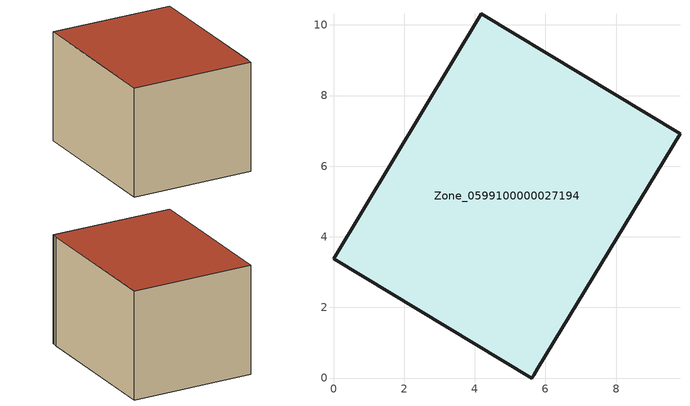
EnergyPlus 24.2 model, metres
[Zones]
Zone_0599100000027194
 floor ground (C_G): 9.81,6.92 5.79,0.28 5.67,0.09 5.62,0 0,3.38 4.19,10.31 z0
 wall outside (C_F): 5.79,0.28 9.81,6.92 4.19,10.31 0,3.38 5.62,0 5.67,0.09 5.79,0.28 z0:5.79
 roof outside (C_R): 5.67,0.09 5.79,0.28 9.81,6.92 4.19,10.31 0,3.38 5.62,0 z5.79
[BUILDING]
Pand.0599100000027194: North Axis=0; Terrain=City; Loads Convergence Tolerance Value=0.04; Temperature Convergence Tolerance Value=0.4; Solar Distribution=FullExterior; Maximum Number of Warmup Days=25; Minimum Number of Warmup Days=1
[Site:Location]
Rotterdam.The.Hague.AP_ZH_NLD Design_Conditions: Latitude=51.96; Longitude=4.45; Time Zone=1; Elevation=-4.5
[SITE:GROUNDTEMPERATURE:BUILDINGSURFACE]
18, 18, 18, 18, 18, 18, 18, 18, 18, 18, 18, 18
[MATERIAL] Thermal Absorptance=0.9; Solar Absorptance=0.7; Visible Absorptance=0.7
Name | Roughness | Thickness | Conductivity | Density | Specific Heat
G.TC.1946-1964 | MediumSmooth | 0.15 | 1 | 540 | 1210
F.TC.1946-1964 | Rough | 0.3 | 0.857143 | 1920 | 840
R.TC.1946-1964 | MediumRough | 0.2 | 0.235294 | 1500 | 1000
[CONSTRUCTION]
C_G: G.TC.1946-1964
C_F: F.TC.1946-1964
C_R: R.TC.1946-1964
[ZONE]
Zone_0599100000027194: Type=1; Multiplier=1; Ceiling Height=Autocalculate; Volume=Autocalculate; Floor Area=autocalculate; Part of Total Floor Area=Yes
[ZONEINFILTRATION:DESIGNFLOWRATE]
Infil_Zone_0599100000027194: Zone or ZoneList or Space or SpaceList=Zone_0599100000027194; Schedule=AlwaysOn; Design Flow Rate Calculation Method=Flow/Area; Flow Rate per Floor Area=0.003; Constant Term Coefficient=1; Temperature Term Coefficient=0; Velocity Term Coefficient=0; Velocity Squared Term Coefficient=0
[HVACTEMPLATE:ZONE:IDEALLOADSAIRSYSTEM]
Zone_0599100000027194: Maximum Heating Supply Air Temperature=50; Minimum Cooling Supply Air Temperature=13; Maximum Heating Supply Air Humidity Ratio=0.0156; Minimum Cooling Supply Air Humidity Ratio=0.0077; Heating Limit=NoLimit; Cooling Limit=NoLimit; Dehumidification Control Type=ConstantSensibleHeatRatio; Cooling Sensible Heat Ratio=0.7; Dehumidification Setpoint=60; Humidification Control Type=None; Humidification Setpoint=30; Outdoor Air Method=None; Outdoor Air Flow Rate per Person=0.00944; Outdoor Air Flow Rate per Zone Floor Area=0; Outdoor Air Flow Rate per Zone=0; Demand Controlled Ventilation Type=None; Outdoor Air Economizer Type=NoEconomizer; Heat Recovery Type=None; Sensible Heat Recovery Effectiveness=0.7; Latent Heat Recovery Effectiveness=0.65
[ZONECONTROL:THERMOSTAT]
ThermostatControl_Zone_0599100000027194: Zone or ZoneList=Zone_0599100000027194; Control Type Schedule=DualSetpointControlType; Control 1=Thermostat_Zone_0599100000027194; Temperature Difference Between Cutout And Setpoint=0
[THERMOSTATSETPOINT:DUALSETPOINT]
Thermostat_Zone_0599100000027194: Heating Setpoint Temperature Schedule=HeatingSetpoint_Zone_0599100000027194; Cooling Setpoint Temperature Schedule=CoolingSetpoint_Zone_0599100000027194
[SCHEDULE:COMPACT]
HeatingSetpoint_Zone_0599100000027194: Through: 12/31, For: AllDays, Until: 24:00, 21
CoolingSetpoint_Zone_0599100000027194: Through: 12/31, For: AllDays, Until: 24:00, 24
DualSetpointControlType: Through: 12/31, For: AllDays, Until: 24:00, 4
AlwaysOn: Through: 12/31, For: AllDays, Until: 24:00, 1
